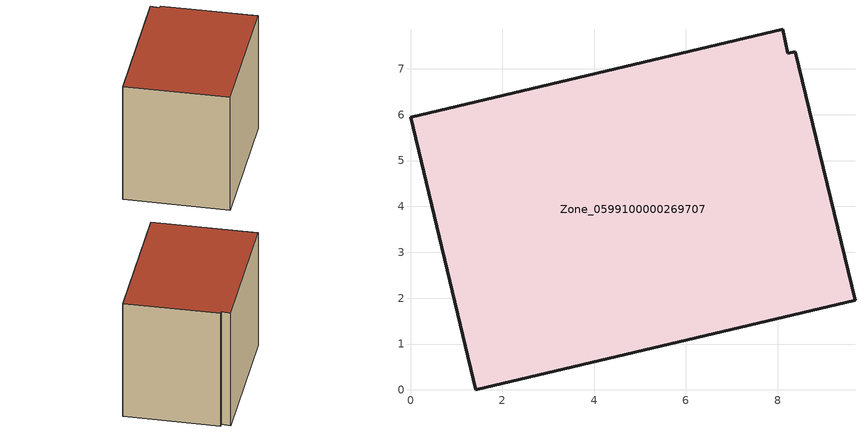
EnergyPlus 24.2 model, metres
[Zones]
Zone_0599100000269707
 floor ground (C_G): 8.12,7.87 8.22,7.34 8.39,7.37 9.69,1.96 1.43,0 0,5.94 z0
 wall outside (C_F): 1.43,0 9.69,1.96 8.39,7.37 8.22,7.34 8.12,7.87 0,5.94 1.43,0 z0:7.5
 roof outside (C_R): 8.22,7.34 8.12,7.87 0,5.94 1.43,0 9.69,1.96 8.39,7.37 z7.5
[BUILDING]
Pand.0599100000269707: North Axis=0; Terrain=City; Loads Convergence Tolerance Value=0.04; Temperature Convergence Tolerance Value=0.4; Solar Distribution=FullExterior; Maximum Number of Warmup Days=25; Minimum Number of Warmup Days=1
[Site:Location]
Rotterdam.The.Hague.AP_ZH_NLD Design_Conditions: Latitude=51.96; Longitude=4.45; Time Zone=1; Elevation=-4.5
[SITE:GROUNDTEMPERATURE:BUILDINGSURFACE]
18, 18, 18, 18, 18, 18, 18, 18, 18, 18, 18, 18
[MATERIAL] Thermal Absorptance=0.9; Solar Absorptance=0.7; Visible Absorptance=0.7
Name | Roughness | Thickness | Conductivity | Density | Specific Heat
G.TI.1965-1974 | MediumSmooth | 0.15 | 0.882353 | 540 | 1210
F.TI.1965-1974 | Rough | 0.3 | 0.697674 | 1920 | 840
R.TI.1965-1974 | MediumRough | 0.2 | 0.232558 | 1500 | 1000
[CONSTRUCTION]
C_G: G.TI.1965-1974
C_F: F.TI.1965-1974
C_R: R.TI.1965-1974
[ZONE]
Zone_0599100000269707: Type=1; Multiplier=1; Ceiling Height=Autocalculate; Volume=Autocalculate; Floor Area=autocalculate; Part of Total Floor Area=Yes
[ZONEINFILTRATION:DESIGNFLOWRATE]
Infil_Zone_0599100000269707: Zone or ZoneList or Space or SpaceList=Zone_0599100000269707; Schedule=AlwaysOn; Design Flow Rate Calculation Method=Flow/Area; Flow Rate per Floor Area=0.003; Constant Term Coefficient=1; Temperature Term Coefficient=0; Velocity Term Coefficient=0; Velocity Squared Term Coefficient=0
[HVACTEMPLATE:ZONE:IDEALLOADSAIRSYSTEM]
Zone_0599100000269707: Maximum Heating Supply Air Temperature=50; Minimum Cooling Supply Air Temperature=13; Maximum Heating Supply Air Humidity Ratio=0.0156; Minimum Cooling Supply Air Humidity Ratio=0.0077; Heating Limit=NoLimit; Cooling Limit=NoLimit; Dehumidification Control Type=ConstantSensibleHeatRatio; Cooling Sensible Heat Ratio=0.7; Dehumidification Setpoint=60; Humidification Control Type=None; Humidification Setpoint=30; Outdoor Air Method=None; Outdoor Air Flow Rate per Person=0.00944; Outdoor Air Flow Rate per Zone Floor Area=0; Outdoor Air Flow Rate per Zone=0; Demand Controlled Ventilation Type=None; Outdoor Air Economizer Type=NoEconomizer; Heat Recovery Type=None; Sensible Heat Recovery Effectiveness=0.7; Latent Heat Recovery Effectiveness=0.65
[ZONECONTROL:THERMOSTAT]
ThermostatControl_Zone_0599100000269707: Zone or ZoneList=Zone_0599100000269707; Control Type Schedule=DualSetpointControlType; Control 1=Thermostat_Zone_0599100000269707; Temperature Difference Between Cutout And Setpoint=0
[THERMOSTATSETPOINT:DUALSETPOINT]
Thermostat_Zone_0599100000269707: Heating Setpoint Temperature Schedule=HeatingSetpoint_Zone_0599100000269707; Cooling Setpoint Temperature Schedule=CoolingSetpoint_Zone_0599100000269707
[SCHEDULE:COMPACT]
HeatingSetpoint_Zone_0599100000269707: Through: 12/31, For: AllDays, Until: 24:00, 21
CoolingSetpoint_Zone_0599100000269707: Through: 12/31, For: AllDays, Until: 24:00, 24
DualSetpointControlType: Through: 12/31, For: AllDays, Until: 24:00, 4
AlwaysOn: Through: 12/31, For: AllDays, Until: 24:00, 1
